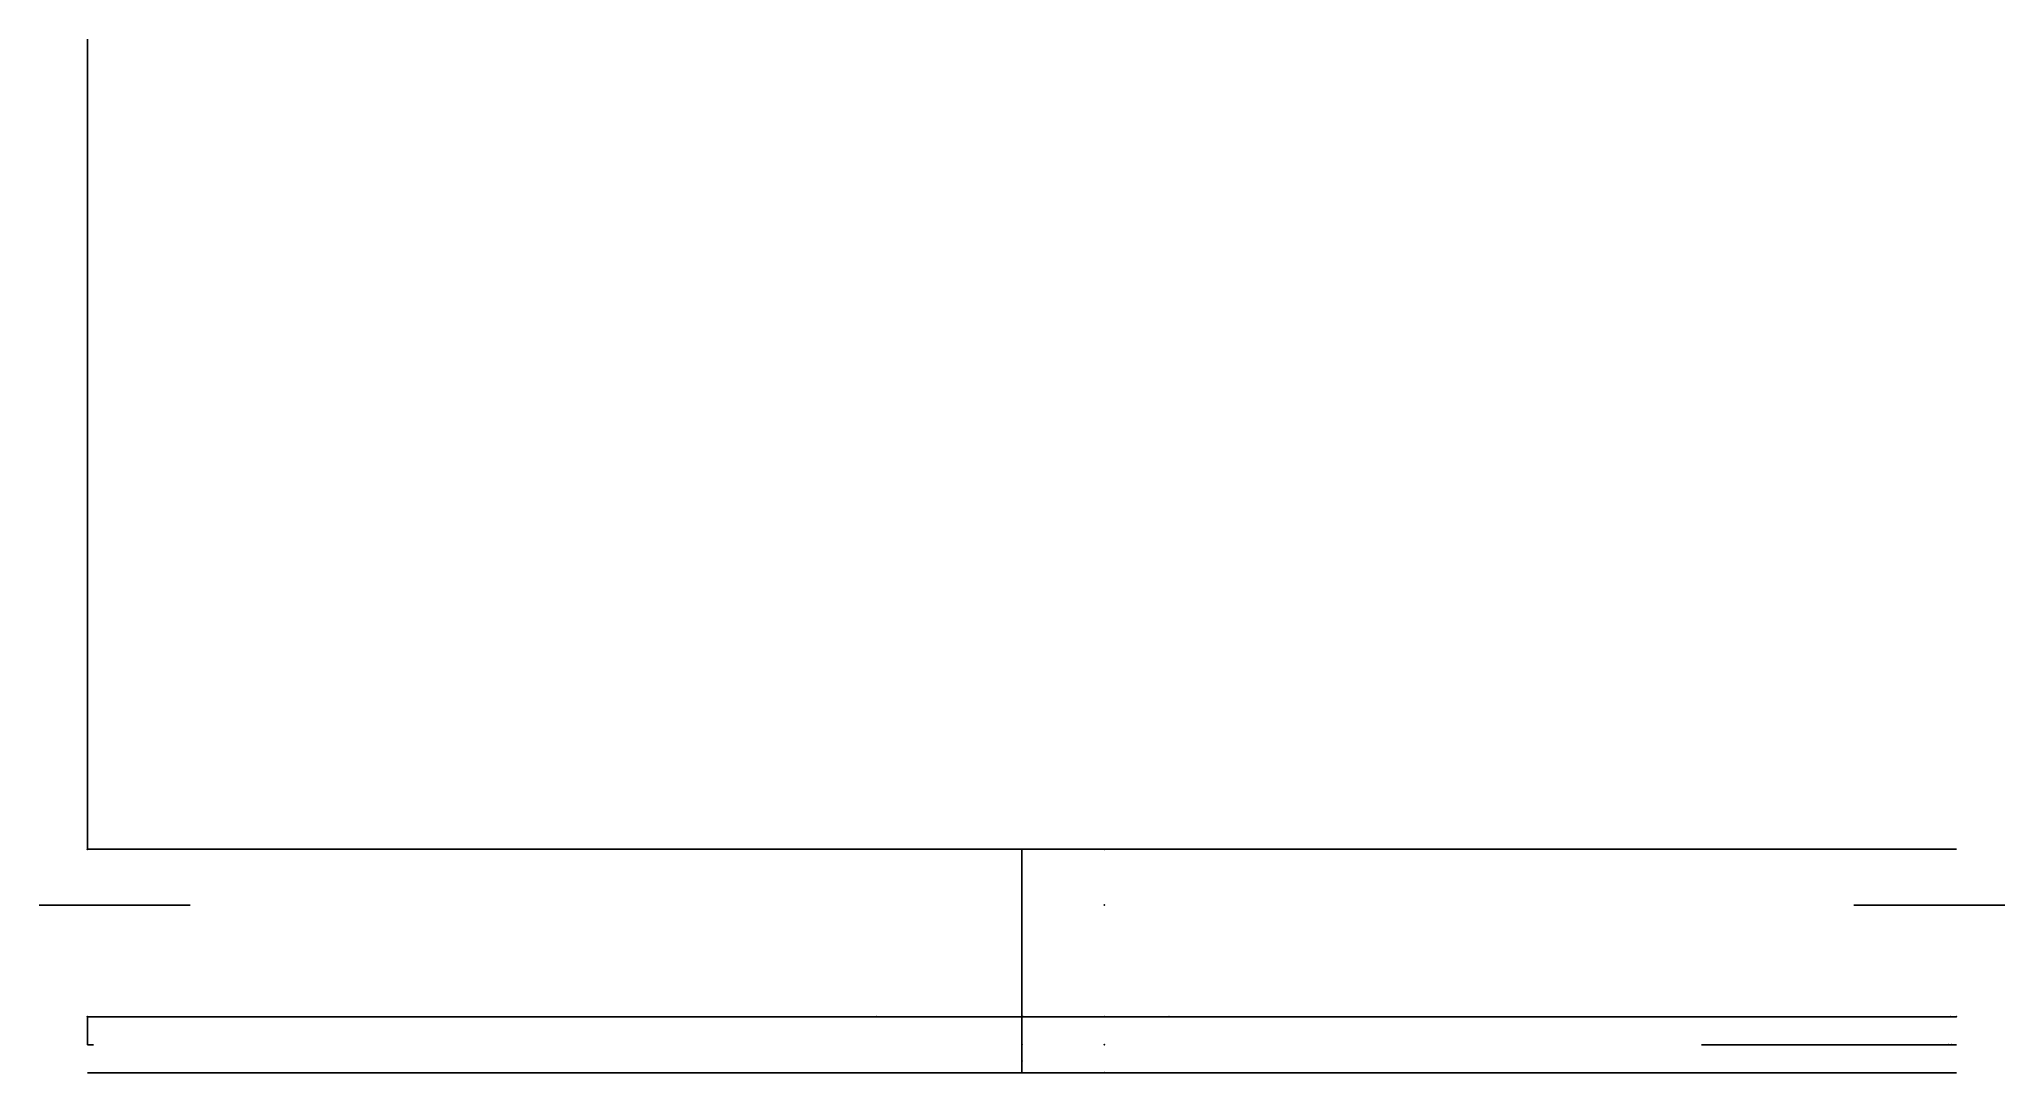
# Model space of a CAD drawing. Header units: centimetres. Extents: x -194 to 164, y -10 to 178.
import ezdxf

# ---------------------------------------------------------------- set-up
doc = ezdxf.new("R2010")
doc.units = ezdxf.units.CM
doc.header["$MEASUREMENT"] = 0
for name, color, linetype in [('Archway-final v2 v6_Sketch1', 7, 'Continuous'), ('Archway-final v2 v6_Sketch10', 7, 'Continuous'), ('Archway-final v2 v6_Sketch11', 7, 'Continuous'), ('Archway-final v2 v6_Sketch13', 7, 'Continuous'), ('Archway-final v2 v6_Sketch15', 7, 'Continuous'), ('Archway-final v2 v6_Sketch16', 7, 'Continuous'), ('Archway-final v2 v6_Sketch17', 7, 'Continuous'), ('Archway-final v2 v6_Sketch18', 7, 'Continuous'), ('Archway-final v2 v6_Sketch2', 7, 'Continuous'), ('Archway-final v2 v6_Sketch3', 7, 'Continuous'), ('Archway-final v2 v6_Sketch8', 7, 'Continuous'), ('Archway-final v2 v6_Sketch9', 7, 'Continuous')]:
    doc.layers.add(name, color=color, linetype=linetype)

msp = doc.modelspace()

# ---------------------------------------------------------------- linework, layer by layer
at = {"layer": 'Archway-final v2 v6_Sketch1'}
for p, q in [((-184.93, 0, 63.67), (155.03, 0, 63.67)), ((-184.93, 0, 22.15), (-184.93, 0, 85.58)), ((-184.93, 0, -23.47), (-184.93, 0, 62.57)), ((-184.93, 0, 85.58), (155.03, 0, 85.58)), ((-184.93, 0, 63.04), (-138.42, 0, 63.04)), ((-183.96, 0, 22.02), (-184.93, 0, 21.39)), ((-166.23, 0, -5.3), (-183.96, 0, 22.02)), ((-165.7, 0, -4.95), (-183.43, 0, 22.37)), ((-138.42, 0, 44.44), (-138.42, 0, 63.04)), ((-138.4, 0, 43.78), (-127.25, 0, 12.18)), ((-137.8, 0, 43.99), (-126.64, 0, 12.37)), ((-137.78, 0, 44.67), (-137.78, 0, 63.04)), ((-137.78, 0, 63.04), (-89.53, 0, 63.04)), ((-83.41, 0, 22.25), (-89.53, 0, 56.47)), ((-89.53, 0, 57.11), (-89.53, 0, 63.04)), ((-82.78, 0, 22.35), (-88.9, 0, 56.58)), ((-88.9, 0, 57.23), (-88.9, 0, 63.04)), ((-88.9, 0, 63.04), (-41.36, 0, 63.04)), ((-41.35, 0, 62.88), (-41.36, 0, 63.04)), ((-39.35, 0, 26.84), (-41.31, 0, 62.24)), ((-38.72, 0, 26.87), (-40.68, 0, 62.28)), ((9.08, 0, 26.86), (11.12, 0, 62.26)), ((9.71, 0, 26.82), (11.76, 0, 62.22)), ((11.79, 0, 62.86), (11.8, 0, 63.04)), ((11.8, 0, 63.04), (59.26, 0, 63.04)), ((52.94, 0, 22.35), (59.26, 0, 56.54)), ((53.56, 0, 22.24), (59.89, 0, 56.42)), ((59.26, 0, 57.18), (59.26, 0, 63.04)), ((59.89, 0, 63.04), (108.01, 0, 63.04)), ((59.89, 0, 57.07), (59.89, 0, 63.04)), ((96.85, 0, 12.34), (108.03, 0, 43.95)), ((97.46, 0, 12.14), (108.63, 0, 43.74)), ((108.01, 0, 44.62), (108.01, 0, 63.04)), ((108.65, 0, 63.04), (155.03, 0, 63.04)), ((108.65, 0, 44.4), (108.65, 0, 63.04)), ((135.83, 0, -4.97), (153.57, 0, 22.34)), ((136.36, 0, -5.31), (154.1, 0, 22)), ((155.03, 0, 22.15), (155.03, 0, 85.58)), ((155.03, 0, -23.47), (155.03, 0, 21.38))]:
    msp.add_line(p, q, dxfattribs=at)
at = {"layer": 'Archway-final v2 v6_Sketch1', "extrusion": (0, 1, 0)}
for major_axis, ratio, start_param, end_param in [((173.99, 0), 0.372263, 3.356689, 3.658216), ((209.55, 0), 0.478788, 3.778362, 4.082395), ((173.99, 0), 0.372263, 3.664376, 4.010768), ((209.55, 0), 0.478788, 4.085932, 4.348513), ((173.99, 0), 0.372263, 4.015322, 4.307951), ((209.55, 0), 0.478788, 4.351702, 4.586232), ((173.99, 0), 0.372263, 4.31187, 4.571653), ((209.55, 0), 0.478788, 4.58928, 4.837116), ((173.99, 0), 0.372263, 4.575333, 4.850922), ((173.99, 0), 0.372263, 4.854603, 5.410231), ((209.55, 0), 0.478788, 4.840165, 5.07439), ((209.55, 0), 0.478788, 5.07758, 5.339551), ((173.99, 0), 0.372263, 5.414788, 5.760702), ((209.55, 0), 0.478788, 5.34309, 5.646698), ((173.99, 0), 0.372263, 5.766863, 6.068089), ((209.55, 0), 0.478788, 5.650984, 5.658538)]:
    msp.add_ellipse((-14.95, 0, -37.29), major_axis=major_axis, ratio=ratio, start_param=start_param, end_param=end_param, dxfattribs=at)
at = {"layer": 'Archway-final v2 v6_Sketch1'}
for points, knots in [([(-184.93, 0, 22.15), (-176.43, 0, 27.75), (-166.73, 0, 32.93), (-156.04, 0, 37.58), (-150.43, 0, 40.02), (-144.54, 0, 42.31), (-138.42, 0, 44.44)], [-2.5140961, -2.5140961, -2.5140961, -2.5140961, -2.3078279, -2.3078279, -2.3078279, -2.1996666, -2.1996666, -2.1996666, -2.1996666]), ([(-137.78, 0, 44.67), (-131.68, 0, 46.77), (-125.34, 0, 48.73), (-118.8, 0, 50.51), (-109.42, 0, 53.07), (-99.62, 0, 55.28), (-89.53, 0, 57.11)], [-2.1959331, -2.1959331, -2.1959331, -2.1959331, -2.0884277, -2.0884277, -2.0884277, -1.9341197, -1.9341197, -1.9341197, -1.9341197]), ([(-88.9, 0, 57.23), (-84.3, 0, 58.06), (-79.65, 0, 58.81), (-74.94, 0, 59.48), (-63.96, 0, 61.05), (-52.71, 0, 62.18), (-41.35, 0, 62.88)], [-1.9308851, -1.9308851, -1.9308851, -1.9308851, -1.8607117, -1.8607117, -1.8607117, -1.6969379, -1.6969379, -1.6969379, -1.6969379]), ([(11.79, 0, 62.86), (15.49, 0, 62.63), (19.18, 0, 62.35), (22.85, 0, 62.03), (35.26, 0, 60.94), (47.46, 0, 59.32), (59.26, 0, 57.18)], [-1.4430316, -1.4430316, -1.4430316, -1.4430316, -1.389694, -1.389694, -1.389694, -1.2093977, -1.2093977, -1.2093977, -1.2093977]), ([(59.89, 0, 57.07), (62.68, 0, 56.56), (65.44, 0, 56.02), (68.17, 0, 55.46), (82.21, 0, 52.56), (95.59, 0, 48.92), (108, 0, 44.63), (108, 0, 44.63), (108.01, 0, 44.63), (108.01, 0, 44.62)], [-1.2061617, -1.2061617, -1.2061617, -1.2061617, -1.1636118, -1.1636118, -1.1636118, -0.9450393, -0.9450393, -0.9450393, -0.9449612, -0.9449612, -0.9449612, -0.9449612]), ([(108.65, 0, 44.4), (120.33, 0, 40.33), (131.13, 0, 35.67), (140.83, 0, 30.54), (145.87, 0, 27.86), (150.62, 0, 25.06), (155.03, 0, 22.15)], [-0.9412258, -0.9412258, -0.9412258, -0.9412258, -0.7347928, -0.7347928, -0.7347928, -0.6274966, -0.6274966, -0.6274966, -0.6274966])]:
    msp.add_open_spline(points, degree=3, knots=knots, dxfattribs=at)
msp.add_point((0, 0), dxfattribs=at)
at = {"layer": 'Archway-final v2 v6_Sketch10'}
for p, q in [((-184.93, 20.32, -23.47), (-193.69, 20.32, -18.32)), ((-184.93, 20.32, -23.47), (-184.93, 20.32, -2.02)), ((-171.76, 20.32, 3.22), (-166.23, 20.32, -5.3)), ((136.36, 20.32, -5.31), (141.9, 20.32, 3.21)), ((163.8, 20.32, -18.32), (155.03, 20.32, -23.47)), ((155.03, 20.32, -2.02), (155.03, 20.32, -23.47))]:
    msp.add_line(p, q, dxfattribs=at)
for points, knots in [([(-171.76, 20.32, 3.22), (-173.78, 20.32, 1.9), (-175.71, 20.32, 0.54), (-177.54, 20.32, -0.85), (-180.99, 20.32, -3.5), (-184.11, 20.32, -6.28), (-186.84, 20.32, -9.22), (-188.19, 20.32, -10.68), (-189.45, 20.32, -12.17), (-190.6, 20.32, -13.7), (-191.73, 20.32, -15.2), (-192.76, 20.32, -16.74), (-193.69, 20.32, -18.32)], [2.624582, 2.624582, 2.624582, 2.624582, 2.6883077, 2.6883077, 2.6883077, 2.8088565, 2.8088565, 2.8088565, 2.8683946, 2.8683946, 2.8683946, 2.9264959, 2.9264959, 2.9264959, 2.9264959]), ([(-166.23, 20.32, -5.3), (-170.34, 20.32, -7.99), (-173.93, 20.32, -10.79), (-176.96, 20.32, -13.67), (-180.3, 20.32, -16.85), (-182.97, 20.32, -20.13), (-184.93, 20.32, -23.47)], [2.6249696, 2.6249696, 2.6249696, 2.6249696, 2.7683477, 2.7683477, 2.7683477, 2.9264959, 2.9264959, 2.9264959, 2.9264959]), ([(136.36, 20.32, -5.31), (140.46, 20.32, -8), (144.04, 20.32, -10.8), (147.06, 20.32, -13.67), (150.41, 20.32, -16.85), (153.08, 20.32, -20.13), (155.03, 20.32, -23.47)], [2.6252707, 2.6252707, 2.6252707, 2.6252707, 2.7683477, 2.7683477, 2.7683477, 2.9264959, 2.9264959, 2.9264959, 2.9264959]), ([(141.9, 20.32, 3.21), (143.91, 20.32, 1.89), (145.82, 20.32, 0.54), (147.64, 20.32, -0.85), (151.1, 20.32, -3.5), (154.21, 20.32, -6.28), (156.95, 20.32, -9.22), (158.3, 20.32, -10.68), (159.55, 20.32, -12.17), (160.71, 20.32, -13.7), (161.84, 20.32, -15.2), (162.87, 20.32, -16.74), (163.8, 20.32, -18.32)], [2.6248843, 2.6248843, 2.6248843, 2.6248843, 2.6883077, 2.6883077, 2.6883077, 2.8088565, 2.8088565, 2.8088565, 2.8683946, 2.8683946, 2.8683946, 2.9264959, 2.9264959, 2.9264959, 2.9264959])]:
    msp.add_open_spline(points, degree=3, knots=knots, dxfattribs=at)
msp.add_point((0, 20.32), dxfattribs=at)
at = {"layer": 'Archway-final v2 v6_Sketch11'}
for p, q in [((-14.95, 0, 63.04), (-14.95, 0, 84.95)), ((-14.95, 0, 63.04), (-14.95, -5.08, 63.04)), ((-14.95, 0, 63.04), (-14.95, -5.08, 63.04)), ((-14.95, 0, 22.15), (-14.95, 0, 85.58)), ((-14.95, 0, 84.95), (-14.95, -10.16, 84.95)), ((-14.95, -5.08, 63.04), (-14.95, -5.08, 77.01)), ((-14.95, -5.08, 77.01), (-14.95, -6.35, 77.01)), ((-14.95, -6.35, 77.01), (-14.95, -6.35, 78.91)), ((-14.95, -6.35, 78.91), (-14.95, -6.99, 78.91)), ((-14.95, -9.14, 82.72), (-14.95, -6.99, 78.91)), ((-14.95, -8.19, 80.89), (-14.95, -8.06, 80.82)), ((-14.95, -10.16, 82.72), (-14.95, -9.14, 82.72)), ((-14.95, -10.16, 84.95), (-14.95, -10.16, 82.72))]:
    msp.add_line(p, q, dxfattribs=at)
at = {"layer": 'Archway-final v2 v6_Sketch11', "extrusion": (1, 0, 0)}
for centre, start, end in [((-9.01, 79.02, -14.95), 356.9382, 62.1394), ((-7.11, 82.62, -14.95), 176.9382, 238.1308)]:
    msp.add_arc(centre, 2.03, start, end, dxfattribs=at)
at = {"layer": 'Archway-final v2 v6_Sketch11'}
for p in [(-14.95, 0, 63.04), (-14.95, -5.08, -1.04), (-14.95, -5.08, 63.04), (-14.95, -8.06, 80.82)]:
    msp.add_point(p, dxfattribs=at)
at = {"layer": 'Archway-final v2 v6_Sketch13'}
for p, q in [((-184.93, 0, 85.58), (155.03, 0, 85.58)), ((155.03, 0, 63.04), (-184.93, 0, 63.04)), ((155.03, 0, 63.04), (-184.93, 0, 63.04)), ((-184.93, 0, 63.04), (-184.93, 0, 63.67)), ((-184.93, 0, 22.15), (-184.93, 0, 85.58)), ((-184.93, 0, 84.95), (155.03, 0, 84.95)), ((-184.93, 0, 63.67), (155.03, 0, 63.67)), ((-184.93, 0, 63.04), (-184.93, 0, 84.95)), ((-184.93, 0, 63.67), (155.03, 0, 63.67)), ((-93.8, 0, 63.04), (-93.17, 0, 63.04)), ((-93.17, 0, 84.95), (-93.8, 0, 84.95)), ((-93.8, 0, 84.95), (-93.8, 0, 63.04)), ((-93.49, 0, 84.95), (-93.49, 0, 63.04)), ((-93.17, 0, 84.95), (-93.17, 0, 63.04)), ((59.89, 0, 63.04), (108.01, 0, 63.04)), ((63.28, 0, 84.95), (63.28, 0, 63.04)), ((63.28, 0, 63.04), (63.91, 0, 63.04)), ((63.28, 0, 84.95), (63.91, 0, 84.95)), ((63.59, 0, 84.95), (63.59, 0, 63.04)), ((63.91, 0, 84.95), (63.91, 0, 63.04)), ((155.03, 0, 63.67), (155.03, 0, 63.04)), ((155.03, 0, 84.95), (155.03, 0, 63.04)), ((155.03, 0, 22.15), (155.03, 0, 85.58))]:
    msp.add_line(p, q, dxfattribs=at)
msp.add_point((0, 0), dxfattribs=at)
at = {"layer": 'Archway-final v2 v6_Sketch15'}
for p, q in [((-184.93, 30.48, -23.47), (-184.93, 177.8, -23.47)), ((-184.93, 177.8, 22.25), (-184.93, 30.48, 22.25)), ((-184.93, 177.8, -23.47), (-184.93, 177.8, 22.25)), ((-184.93, 30.48, 22.25), (-184.93, 30.48, -23.47)), ((-184.93, -5.08, 63.04), (-184.93, 0, 63.04)), ((-184.93, 0, 63.04), (-184.93, 0, 22.15)), ((-184.93, 0, 22.15), (-184.93, -5.08, 22.15)), ((-184.93, -5.08, 22.15), (-184.93, -5.08, 63.04))]:
    msp.add_line(p, q, dxfattribs=at)
for p in [(-184.93, 30.48, -23.47), (-184.93, 0, 0)]:
    msp.add_point(p, dxfattribs=at)
at = {"layer": 'Archway-final v2 v6_Sketch16'}
for p, q in [((-184.93, -5.08, 23.43), (-184.93, -5.08, 22.15)), ((-183.81, -5.08, 22.88), (-184.93, -5.08, 24.59)), ((-184.34, -5.08, 22.53), (-184.93, -5.08, 22.15)), ((-184.93, -5.08, 23.43), (-184.93, -5.08, 24.59)), ((-184.34, -5.08, 22.53), (-183.81, -5.08, 22.88)), ((-14.95, -5.08, -27.95), (-14.95, -5.08, 25.87)), ((108.65, -5.08, 63.04), (108.65, -5.08, 44.4)), ((155.03, -5.08, 63.04), (108.65, -5.08, 63.04)), ((135.83, -5.08, -4.97), (153.57, -5.08, 22.34)), ((154.1, -5.08, 22), (136.36, -5.08, -5.31)), ((153.92, -5.08, 22.88), (155.03, -5.08, 24.59)), ((154.45, -5.08, 22.53), (153.92, -5.08, 22.88)), ((154.45, -5.08, 22.53), (155.03, -5.08, 22.15)), ((155.03, -5.08, 22.15), (155.03, -5.08, 63.04)), ((155.03, -5.08, 23.43), (155.03, -5.08, 24.59)), ((155.03, -5.08, 23.43), (155.03, -5.08, 22.15))]:
    msp.add_line(p, q, dxfattribs=at)
msp.add_open_spline([(108.65, -5.08, 44.4), (120.33, -5.08, 40.33), (131.13, -5.08, 35.67), (140.83, -5.08, 30.54), (145.87, -5.08, 27.86), (150.62, -5.08, 25.06), (155.03, -5.08, 22.15)], degree=3, knots=[-0.9412258, -0.9412258, -0.9412258, -0.9412258, -0.7347928, -0.7347928, -0.7347928, -0.6274966, -0.6274966, -0.6274966, -0.6274966], dxfattribs=at)
for p in [(0, -5.08), (153.57, -5.08, 22.34), (153.57, -5.08, 22.34), (154.1, -5.08, 22)]:
    msp.add_point(p, dxfattribs=at)
at = {"layer": 'Archway-final v2 v6_Sketch17'}
for p, q in [((-183.81, 0, 22.88), (-184.93, 0, 24.59)), ((-184.93, 0, 24.59), (-184.93, 0, 63.04)), ((-184.93, 0, 63.04), (-138.42, 0, 63.04)), ((-183.43, 0, 22.37), (-183.82, 0, 22.87)), ((-183.82, 0, 22.87), (-183.81, 0, 22.88)), ((-138.4, 0, 43.78), (-138.42, 0, 44.44)), ((-138.42, 0, 63.04), (-138.42, 0, 44.44)), ((-137.8, 0, 43.99), (-137.78, 0, 44.67)), ((-89.53, 0, 56.47), (-89.53, 0, 57.11)), ((-88.9, 0, 56.58), (-88.9, 0, 57.23)), ((-41.31, 0, 62.24), (-41.35, 0, 62.88)), ((11.76, 0, 62.22), (11.79, 0, 62.86)), ((59.26, 0, 56.54), (59.26, 0, 57.18)), ((59.89, 0, 56.42), (59.89, 0, 57.07)), ((108.03, 0, 43.95), (108.01, 0, 44.62)), ((108.63, 0, 43.74), (108.65, 0, 44.4)), ((153.57, 0, 22.34), (153.92, 0, 22.88))]:
    msp.add_line(p, q, dxfattribs=at)
at = {"layer": 'Archway-final v2 v6_Sketch17', "extrusion": (0, 1, 0)}
for start_param, end_param in [(3.778362, 4.082395), (4.085932, 4.348513), (4.351702, 4.586232), (4.840165, 5.07439), (5.07758, 5.339551), (5.34309, 5.646698)]:
    msp.add_ellipse((-14.95, 0, -37.29), major_axis=(209.55, 0), ratio=0.478788, start_param=start_param, end_param=end_param, dxfattribs=at)
at = {"layer": 'Archway-final v2 v6_Sketch17'}
for points, knots in [([(-183.82, 0, 22.87), (-175.59, 0, 28.2), (-166.27, 0, 33.13), (-156.04, 0, 37.58), (-150.43, 0, 40.02), (-144.54, 0, 42.31), (-138.42, 0, 44.44)], [-2.5051861, -2.5051861, -2.5051861, -2.5051861, -2.3078279, -2.3078279, -2.3078279, -2.1996666, -2.1996666, -2.1996666, -2.1996666]), ([(-183.82, 0, 22.87), (-175.59, 0, 28.2), (-166.27, 0, 33.13), (-156.04, 0, 37.58), (-150.43, 0, 40.02), (-144.54, 0, 42.31), (-138.42, 0, 44.44)], [-2.5051861, -2.5051861, -2.5051861, -2.5051861, -2.3078279, -2.3078279, -2.3078279, -2.1996666, -2.1996666, -2.1996666, -2.1996666]), ([(-137.78, 0, 44.67), (-131.68, 0, 46.77), (-125.34, 0, 48.73), (-118.8, 0, 50.51), (-109.42, 0, 53.07), (-99.62, 0, 55.28), (-89.53, 0, 57.11)], [-2.1959331, -2.1959331, -2.1959331, -2.1959331, -2.0884277, -2.0884277, -2.0884277, -1.9341197, -1.9341197, -1.9341197, -1.9341197]), ([(-88.9, 0, 57.23), (-84.3, 0, 58.06), (-79.65, 0, 58.81), (-74.94, 0, 59.48), (-63.96, 0, 61.05), (-52.71, 0, 62.18), (-41.35, 0, 62.88)], [-1.9308851, -1.9308851, -1.9308851, -1.9308851, -1.8607117, -1.8607117, -1.8607117, -1.6969379, -1.6969379, -1.6969379, -1.6969379]), ([(11.79, 0, 62.86), (15.49, 0, 62.63), (19.18, 0, 62.35), (22.85, 0, 62.03), (35.26, 0, 60.94), (47.46, 0, 59.32), (59.26, 0, 57.18)], [-1.4430316, -1.4430316, -1.4430316, -1.4430316, -1.389694, -1.389694, -1.389694, -1.2093977, -1.2093977, -1.2093977, -1.2093977]), ([(59.89, 0, 57.07), (62.68, 0, 56.56), (65.44, 0, 56.02), (68.17, 0, 55.46), (82.21, 0, 52.56), (95.59, 0, 48.92), (108, 0, 44.63), (108, 0, 44.63), (108.01, 0, 44.63), (108.01, 0, 44.62)], [-1.2061617, -1.2061617, -1.2061617, -1.2061617, -1.1636118, -1.1636118, -1.1636118, -0.9450393, -0.9450393, -0.9450393, -0.9449612, -0.9449612, -0.9449612, -0.9449612]), ([(108.65, 0, 44.4), (120.33, 0, 40.33), (131.13, 0, 35.67), (140.83, 0, 30.54), (145.87, 0, 27.86), (150.62, 0, 25.06), (155.03, 0, 22.15)], [-0.9412258, -0.9412258, -0.9412258, -0.9412258, -0.7347928, -0.7347928, -0.7347928, -0.6274966, -0.6274966, -0.6274966, -0.6274966])]:
    msp.add_open_spline(points, degree=3, knots=knots, dxfattribs=at)
for p in [(0, 0), (153.92, 0, 22.88)]:
    msp.add_point(p, dxfattribs=at)
at = {"layer": 'Archway-final v2 v6_Sketch18'}
for p, q in [((11.17, 0, 63.04), (-40.72, 0, 63.04)), ((-40.68, 0, 62.28), (-40.72, 0, 63.04)), ((-38.72, 0, 26.87), (-40.68, 0, 62.28)), ((-38.72, 0, 26.87), (-40.68, 0, 62.28)), ((11.12, 0, 62.26), (9.08, 0, 26.86)), ((9.08, 0, 26.86), (11.12, 0, 62.26)), ((11.12, 0, 62.26), (11.17, 0, 63.04))]:
    msp.add_line(p, q, dxfattribs=at)
at = {"layer": 'Archway-final v2 v6_Sketch18', "extrusion": (0, 1, 0)}
for major_axis, ratio, start_param, end_param in [((209.55, 0), 0.478788, 4.58928, 4.837116), ((209.55, 0), 0.478788, 4.58928, 4.837116), ((173.99, 0), 0.372263, 4.575333, 4.850922)]:
    msp.add_ellipse((-14.95, 0, -37.29), major_axis=major_axis, ratio=ratio, start_param=start_param, end_param=end_param, dxfattribs=at)
at = {"layer": 'Archway-final v2 v6_Sketch18'}
for p in [(-41.36, 0, 63.04), (0, 0), (11.8, 0, 63.04)]:
    msp.add_point(p, dxfattribs=at)
at = {"layer": 'Archway-final v2 v6_Sketch2'}
for p, q in [((-14.95, 30.48, 27.48), (-14.95, 30.48, 41.45)), ((-14.95, 30.48, 41.45), (-14.95, 20.32, 41.45)), ((-14.95, 0, 27.48), (-14.95, 30.48, 27.48)), ((-14.95, 20.32, 37.64), (-14.95, 0, 37.64)), ((-14.95, 20.32, 41.45), (-14.95, 20.32, 27.48)), ((-14.95, 0, 37.64), (-14.95, 0, 27.48)), ((-14.95, 0, 22.37), (-14.95, 0, 43.78))]:
    msp.add_line(p, q, dxfattribs=at)
for p in [(-14.95, -5.08, -1.04), (-14.95, -10.16, 27.48)]:
    msp.add_point(p, dxfattribs=at)
at = {"layer": 'Archway-final v2 v6_Sketch3', "extrusion": (0, 1, 0)}
for major_axis, start_param, end_param in [((-173.99, 0), 0.215097, 2.926496), ((173.99, 0), 3.356689, 3.658216), ((173.99, 0), 3.664376, 4.010768), ((173.99, 0), 4.015322, 4.307951), ((173.99, 0), 4.31187, 4.571653), ((173.99, 0), 4.575333, 4.850922), ((173.99, 0), 4.854603, 5.410231), ((173.99, 0), 5.414788, 5.760702), ((173.99, 0), 5.766863, 6.068089)]:
    msp.add_ellipse((-14.95, 0, -37.29), major_axis=major_axis, ratio=0.372263, start_param=start_param, end_param=end_param, dxfattribs=at)
at = {"layer": 'Archway-final v2 v6_Sketch3'}
for p in [(-184.93, 0, -23.47), (-14.78, 0, 45.34), (155.03, 0, -23.47)]:
    msp.add_point(p, dxfattribs=at)
at = {"layer": 'Archway-final v2 v6_Sketch8'}
for p, q in [((-166.23, -10.16, -5.3), (-183.96, -10.16, 22.02)), ((-183.43, -10.16, 22.37), (-165.7, -10.16, -4.95)), ((-166.23, -10.16, -5.3), (-173.84, -10.16, 6.42)), ((-173.84, -10.16, 6.42), (-173.3, -10.16, 6.77)), ((-173.3, -10.16, 6.77), (-165.7, -10.16, -4.95)), ((-165.7, -10.16, -4.95), (-166.23, -10.16, -5.3)), ((-127.25, -10.16, 12.18), (-138.4, -10.16, 43.78)), ((-137.8, -10.16, 43.99), (-126.64, -10.16, 12.37)), ((-131.9, -10.16, 25.36), (-131.3, -10.16, 25.55)), ((-127.25, -10.16, 12.18), (-131.9, -10.16, 25.36)), ((-126.64, -10.16, 12.37), (-131.3, -10.16, 25.55)), ((-126.64, -10.16, 12.37), (-127.25, -10.16, 12.18)), ((-83.41, -10.16, 22.25), (-89.53, -10.16, 56.47)), ((-88.9, -10.16, 56.58), (-82.78, -10.16, 22.35)), ((-85.87, -10.16, 36.01), (-85.24, -10.16, 36.11)), ((-83.41, -10.16, 22.25), (-85.87, -10.16, 36.01)), ((-85.24, -10.16, 36.11), (-82.78, -10.16, 22.35)), ((-82.78, -10.16, 22.35), (-83.41, -10.16, 22.25)), ((11.76, -10.16, 62.22), (9.71, -10.16, 26.83)), ((52.94, -10.16, 22.35), (59.26, -10.16, 56.54)), ((52.94, -10.16, 22.35), (59.26, -10.16, 56.54)), ((53.57, -10.16, 22.25), (52.94, -10.16, 22.35)), ((52.94, -10.16, 22.35), (55.48, -10.16, 36.09)), ((59.89, -10.16, 56.42), (53.57, -10.16, 22.25)), ((56.11, -10.16, 35.99), (53.57, -10.16, 22.25)), ((55.48, -10.16, 36.09), (56.11, -10.16, 35.99)), ((96.85, -10.16, 12.34), (108.03, -10.16, 43.95)), ((96.85, -10.16, 12.34), (97.46, -10.16, 12.15)), ((101.51, -10.16, 25.52), (96.85, -10.16, 12.34)), ((108.63, -10.16, 43.74), (97.46, -10.16, 12.15)), ((97.46, -10.16, 12.15), (102.12, -10.16, 25.33)), ((102.12, -10.16, 25.33), (101.51, -10.16, 25.52)), ((135.83, -10.16, -4.97), (153.57, -10.16, 22.34)), ((136.36, -10.16, -5.31), (135.83, -10.16, -4.97)), ((143.44, -10.16, 6.75), (135.83, -10.16, -4.97)), ((154.1, -10.16, 22), (136.36, -10.16, -5.31)), ((136.36, -10.16, -5.31), (143.97, -10.16, 6.4)), ((143.44, -10.16, 6.75), (143.97, -10.16, 6.4))]:
    msp.add_line(p, q, dxfattribs=at)
at = {"layer": 'Archway-final v2 v6_Sketch8', "extrusion": (0, -1, 0)}
for major_axis, ratio, start_param, end_param in [((173.99, 0), 0.372263, 1.711532, 1.971316), ((173.99, 0), 0.372263, 1.432263, 1.707852), ((173.99, 0), 0.372263, 1.169981, 1.428582), ((209.55, 0), 0.478788, 1.208795, 1.44302)]:
    msp.add_ellipse((-14.95, -10.16, -37.29), major_axis=major_axis, ratio=ratio, start_param=start_param, end_param=end_param, dxfattribs=at)
at = {"layer": 'Archway-final v2 v6_Sketch8'}
for points, knots in [([(-40.12, -10.16, 40.79), (-42.18, -10.16, 40.68), (-44.24, -10.16, 40.56), (-46.29, -10.16, 40.42), (-55.3, -10.16, 39.83), (-64.19, -10.16, 38.97), (-72.87, -10.16, 37.87), (-80.43, -10.16, 36.91), (-87.84, -10.16, 35.76), (-95.02, -10.16, 34.43), (-101.28, -10.16, 33.27), (-107.37, -10.16, 31.97), (-113.26, -10.16, 30.54), (-123.4, -10.16, 28.08), (-132.94, -10.16, 25.23), (-141.74, -10.16, 22.01), (-148.29, -10.16, 19.61), (-154.43, -10.16, 17.01), (-160.11, -10.16, 14.2), (-164.34, -10.16, 12.11), (-168.32, -10.16, 9.91), (-172.02, -10.16, 7.58), (-174.78, -10.16, 5.85), (-177.39, -10.16, 4.05), (-179.85, -10.16, 2.17), (-181.62, -10.16, 0.82), (-183.32, -10.16, -0.58), (-184.93, -10.16, -2.02)], [1.71174, 1.71174, 1.71174, 1.71174, 1.746545, 1.746545, 1.746545, 1.899509, 1.899509, 1.899509, 2.032644, 2.032644, 2.032644, 2.14852, 2.14852, 2.14852, 2.347794, 2.347794, 2.347794, 2.496026, 2.496026, 2.496026, 2.606288, 2.606288, 2.606288, 2.688308, 2.688308, 2.688308, 2.747628, 2.747628, 2.747628, 2.747628]), ([(-14.95, -10.16, 27.48), (-25.14, -10.16, 27.48), (-35.33, -10.16, 27.15), (-45.37, -10.16, 26.48), (-54.1, -10.16, 25.9), (-62.72, -10.16, 25.08), (-71.12, -10.16, 24.01), (-78.42, -10.16, 23.08), (-85.56, -10.16, 21.97), (-92.48, -10.16, 20.69), (-98.49, -10.16, 19.58), (-104.34, -10.16, 18.33), (-109.97, -10.16, 16.97), (-119.65, -10.16, 14.62), (-128.7, -10.16, 11.91), (-136.94, -10.16, 8.89), (-143.07, -10.16, 6.65), (-148.75, -10.16, 4.23), (-153.92, -10.16, 1.68), (-157.77, -10.16, -0.22), (-161.34, -10.16, -2.2), (-164.6, -10.16, -4.25), (-169.39, -10.16, -7.26), (-173.53, -10.16, -10.41), (-176.96, -10.16, -13.67), (-180.3, -10.16, -16.85), (-182.97, -10.16, -20.13), (-184.93, -10.16, -23.47)], [1.570796, 1.570796, 1.570796, 1.570796, 1.746545, 1.746545, 1.746545, 1.899509, 1.899509, 1.899509, 2.032644, 2.032644, 2.032644, 2.14852, 2.14852, 2.14852, 2.347794, 2.347794, 2.347794, 2.496026, 2.496026, 2.496026, 2.606288, 2.606288, 2.606288, 2.768348, 2.768348, 2.768348, 2.926496, 2.926496, 2.926496, 2.926496]), ([(-14.95, -10.16, 27.48), (-4.75, -10.16, 27.48), (5.44, -10.16, 27.15), (15.47, -10.16, 26.48), (24.21, -10.16, 25.9), (32.83, -10.16, 25.08), (41.22, -10.16, 24.01), (48.53, -10.16, 23.08), (55.67, -10.16, 21.97), (62.58, -10.16, 20.69), (68.6, -10.16, 19.58), (74.44, -10.16, 18.33), (80.07, -10.16, 16.97), (89.75, -10.16, 14.62), (98.8, -10.16, 11.91), (107.05, -10.16, 8.89), (113.17, -10.16, 6.65), (118.86, -10.16, 4.23), (124.03, -10.16, 1.68), (127.88, -10.16, -0.22), (131.44, -10.16, -2.2), (134.7, -10.16, -4.25), (139.5, -10.16, -7.26), (143.64, -10.16, -10.41), (147.06, -10.16, -13.67), (150.41, -10.16, -16.85), (153.08, -10.16, -20.13), (155.03, -10.16, -23.47)], [1.570796, 1.570796, 1.570796, 1.570796, 1.746545, 1.746545, 1.746545, 1.899509, 1.899509, 1.899509, 2.032644, 2.032644, 2.032644, 2.14852, 2.14852, 2.14852, 2.347794, 2.347794, 2.347794, 2.496026, 2.496026, 2.496026, 2.606288, 2.606288, 2.606288, 2.768348, 2.768348, 2.768348, 2.926496, 2.926496, 2.926496, 2.926496]), ([(10.52, -10.16, 40.77), (12.48, -10.16, 40.67), (14.44, -10.16, 40.55), (16.4, -10.16, 40.42), (25.4, -10.16, 39.83), (34.3, -10.16, 38.97), (42.98, -10.16, 37.87), (50.54, -10.16, 36.91), (57.94, -10.16, 35.76), (65.13, -10.16, 34.43), (71.38, -10.16, 33.27), (77.47, -10.16, 31.97), (83.37, -10.16, 30.54), (93.5, -10.16, 28.08), (103.04, -10.16, 25.23), (111.85, -10.16, 22.01), (118.4, -10.16, 19.61), (124.53, -10.16, 17.01), (130.22, -10.16, 14.2), (134.45, -10.16, 12.11), (138.42, -10.16, 9.91), (142.13, -10.16, 7.58), (144.89, -10.16, 5.85), (147.5, -10.16, 4.05), (149.96, -10.16, 2.17), (151.73, -10.16, 0.82), (153.42, -10.16, -0.58), (155.03, -10.16, -2.02)], [1.713356, 1.713356, 1.713356, 1.713356, 1.746545, 1.746545, 1.746545, 1.899509, 1.899509, 1.899509, 2.032644, 2.032644, 2.032644, 2.14852, 2.14852, 2.14852, 2.347794, 2.347794, 2.347794, 2.496026, 2.496026, 2.496026, 2.606288, 2.606288, 2.606288, 2.688308, 2.688308, 2.688308, 2.747628, 2.747628, 2.747628, 2.747628])]:
    msp.add_open_spline(points, degree=3, knots=knots, dxfattribs=at)
for points in [[(-14.95, -10.16, 41.45), (-23.15, -10.16, 41.45), (-31.36, -10.16, 41.24), (-39.49, -10.16, 40.82)], [(-14.95, -10.16, 41.45), (-6.64, -10.16, 41.45), (1.66, -10.16, 41.23), (9.88, -10.16, 40.81)]]:
    msp.add_open_spline(points, degree=3, dxfattribs=at)
msp.add_point((0, -10.16), dxfattribs=at)
at = {"layer": 'Archway-final v2 v6_Sketch9'}
for p, q in [((-184.93, 30.48, -23.47), (-184.93, 30.48, -2.02)), ((-173.84, 30.48, 6.42), (-174.27, 30.48, 7.09)), ((-174.27, 30.48, 7.09), (-173.72, 30.48, 7.4)), ((-173.84, 30.48, 6.42), (-166.23, 30.48, -5.3)), ((-173.3, 30.48, 6.77), (-173.72, 30.48, 7.4)), ((-165.7, 30.48, -4.95), (-173.3, 30.48, 6.77)), ((-166.23, 30.48, -5.3), (-166.22, 30.48, -5.29)), ((-166.23, 30.48, -5.3), (-165.83, 30.48, -5.76)), ((-165.83, 30.48, -5.76), (-165.37, 30.48, -5.45)), ((-165.7, 30.48, -4.95), (-165.37, 30.48, -5.45)), ((-131.9, 30.48, 25.36), (-132.08, 30.48, 25.88)), ((-132.08, 30.48, 25.88), (-131.53, 30.48, 26.21)), ((-131.9, 30.48, 25.36), (-127.25, 30.48, 12.18)), ((-131.3, 30.48, 25.55), (-131.53, 30.48, 26.21)), ((-126.64, 30.48, 12.37), (-131.3, 30.48, 25.55)), ((-127.25, 30.48, 12.18), (-126.93, 30.48, 11.26)), ((-126.93, 30.48, 11.26), (-126.19, 30.48, 11.59)), ((-126.64, 30.48, 12.37), (-126.19, 30.48, 11.59)), ((-85.87, 30.48, 36.01), (-85.99, 30.48, 36.68)), ((-85.99, 30.48, 36.68), (-85.38, 30.48, 36.87)), ((-85.87, 30.48, 36.01), (-83.41, 30.48, 22.26)), ((-85.24, 30.48, 36.11), (-85.38, 30.48, 36.87)), ((-82.78, 30.48, 22.35), (-85.24, 30.48, 36.11)), ((-83.41, 30.48, 22.26), (-83.3, 30.48, 21.65)), ((-83.3, 30.48, 21.65), (-82.68, 30.48, 21.78)), ((-82.86, 30.48, 22.34), (-82.78, 30.48, 22.35)), ((-82.78, 30.48, 22.35), (-82.68, 30.48, 21.78)), ((-40.12, 30.48, 40.79), (-40.18, 30.48, 41.72)), ((-40.18, 30.48, 41.72), (-39.54, 30.48, 41.72)), ((-40.12, 30.48, 40.79), (-39.35, 30.48, 26.84)), ((-39.49, 30.48, 40.82), (-39.54, 30.48, 41.72)), ((-38.72, 30.48, 26.87), (-39.49, 30.48, 40.82)), ((-39.35, 30.48, 26.84), (-39.29, 30.48, 25.75)), ((-38.66, 30.48, 25.75), (-39.29, 30.48, 25.75)), ((-38.72, 30.48, 26.87), (-38.66, 30.48, 25.75)), ((9.03, 30.48, 26.1), (9.08, 30.48, 26.86)), ((9.67, 30.48, 26.07), (9.03, 30.48, 26.1)), ((9.88, 30.48, 40.81), (9.08, 30.48, 26.86)), ((9.71, 30.48, 26.83), (9.67, 30.48, 26.07)), ((9.71, 30.48, 26.83), (10.52, 30.48, 40.77)), ((9.88, 30.48, 40.81), (9.92, 30.48, 41.35)), ((9.92, 30.48, 41.35), (10.55, 30.48, 41.35)), ((10.52, 30.48, 40.77), (10.55, 30.48, 41.35)), ((52.78, 30.48, 21.61), (53.38, 30.48, 21.23)), ((52.94, 30.48, 22.35), (52.78, 30.48, 21.61)), ((55.48, 30.48, 36.09), (52.94, 30.48, 22.35)), ((52.94, 30.48, 22.35), (53.01, 30.48, 22.33)), ((53.57, 30.48, 22.25), (53.38, 30.48, 21.23)), ((53.57, 30.48, 22.25), (56.11, 30.48, 35.99)), ((55.48, 30.48, 36.09), (55.63, 30.48, 36.89)), ((55.63, 30.48, 36.89), (56.28, 30.48, 36.89)), ((56.11, 30.48, 35.99), (56.28, 30.48, 36.89)), ((96.53, 30.48, 11.41), (97.13, 30.48, 11.21)), ((96.85, 30.48, 12.34), (96.53, 30.48, 11.41)), ((101.51, 30.48, 25.52), (96.85, 30.48, 12.34)), ((97.46, 30.48, 12.15), (97.13, 30.48, 11.21)), ((97.46, 30.48, 12.15), (102.12, 30.48, 25.33)), ((97.46, 30.48, 12.15), (102.12, 30.48, 25.33)), ((101.51, 30.48, 25.52), (101.81, 30.48, 26.37)), ((101.81, 30.48, 26.37), (102.43, 30.48, 26.2)), ((102.12, 30.48, 25.33), (102.43, 30.48, 26.2)), ((135.83, 30.48, -4.97), (135.2, 30.48, -5.94)), ((135.2, 30.48, -5.94), (135.63, 30.48, -6.43)), ((136.35, 30.48, -5.31), (135.63, 30.48, -6.43)), ((143.44, 30.48, 6.75), (135.83, 30.48, -4.97)), ((136.35, 30.48, -5.31), (136.36, 30.48, -5.31)), ((136.36, 30.48, -5.31), (143.97, 30.48, 6.4)), ((143.44, 30.48, 6.75), (144.09, 30.48, 7.74)), ((143.97, 30.48, 6.4), (144.62, 30.48, 7.4)), ((144.09, 30.48, 7.74), (144.62, 30.48, 7.4)), ((155.03, 30.48, -2.02), (155.03, 30.48, -23.47))]:
    msp.add_line(p, q, dxfattribs=at)
at = {"layer": 'Archway-final v2 v6_Sketch9', "extrusion": (0, 1, 0)}
msp.add_ellipse((-14.95, 30.48, -37.29), major_axis=(173.99, 0), ratio=0.372263, start_param=4.575333, end_param=4.850922, dxfattribs=at)
at = {"layer": 'Archway-final v2 v6_Sketch9'}
for points, knots in [([(-166.22, 30.48, -5.29), (-170.33, 30.48, -7.99), (-173.92, 30.48, -10.79), (-176.96, 30.48, -13.67), (-180.3, 30.48, -16.85), (-182.97, 30.48, -20.13), (-184.93, 30.48, -23.47)], [2.624872, 2.624872, 2.624872, 2.624872, 2.7683477, 2.7683477, 2.7683477, 2.9264959, 2.9264959, 2.9264959, 2.9264959]), ([(-173.84, 30.48, 6.42), (-175.93, 30.48, 5.05), (-177.94, 30.48, 3.63), (-179.85, 30.48, 2.17), (-181.62, 30.48, 0.82), (-183.32, 30.48, -0.58), (-184.93, 30.48, -2.02)], [2.6244519, 2.6244519, 2.6244519, 2.6244519, 2.6883077, 2.6883077, 2.6883077, 2.7476279, 2.7476279, 2.7476279, 2.7476279]), ([(-131.9, 30.48, 25.36), (-135.27, 30.48, 24.29), (-138.55, 30.48, 23.18), (-141.74, 30.48, 22.01), (-148.29, 30.48, 19.61), (-154.43, 30.48, 17.01), (-160.11, 30.48, 14.2), (-164.34, 30.48, 12.11), (-168.32, 30.48, 9.91), (-172.02, 30.48, 7.58), (-172.45, 30.48, 7.31), (-172.88, 30.48, 7.04), (-173.3, 30.48, 6.77)], [2.2756931, 2.2756931, 2.2756931, 2.2756931, 2.3477944, 2.3477944, 2.3477944, 2.4960256, 2.4960256, 2.4960256, 2.6062882, 2.6062882, 2.6062882, 2.6190671, 2.6190671, 2.6190671, 2.6190671]), ([(-127.25, 30.48, 12.18), (-134.68, 30.48, 9.85), (-142.12, 30.48, 7.11), (-154.85, 30.48, 1.36), (-160.49, 30.48, -1.58), (-165.7, 30.48, -4.95)], [-43.176508, -43.176508, -43.176508, -43.176508, -19.900002, -19.900002, -1.346743, -1.346743, -1.346743, -1.346743]), ([(-85.87, 30.48, 36.01), (-88.96, 30.48, 35.51), (-92.01, 30.48, 34.99), (-95.02, 30.48, 34.43), (-101.28, 30.48, 33.27), (-107.37, 30.48, 31.97), (-113.26, 30.48, 30.54), (-119.51, 30.48, 29.03), (-125.53, 30.48, 27.36), (-131.3, 30.48, 25.55)], [1.9767976, 1.9767976, 1.9767976, 1.9767976, 2.0326444, 2.0326444, 2.0326444, 2.1485203, 2.1485203, 2.1485203, 2.2713805, 2.2713805, 2.2713805, 2.2713805]), ([(-126.64, 30.48, 12.37), (-119.38, 30.48, 14.64), (-111.94, 30.48, 16.58), (-97.53, 30.48, 19.8), (-90.47, 30.48, 21.13), (-83.41, 30.48, 22.26)], [0, 0, 0, 0, 22.829524, 22.829524, 44.196687, 44.196687, 44.196687, 44.196687]), ([(-40.12, 30.48, 40.79), (-42.18, 30.48, 40.68), (-44.24, 30.48, 40.56), (-46.29, 30.48, 40.42), (-55.3, 30.48, 39.83), (-64.19, 30.48, 38.97), (-72.87, 30.48, 37.87), (-77.05, 30.48, 37.34), (-81.17, 30.48, 36.75), (-85.24, 30.48, 36.11)], [1.7117395, 1.7117395, 1.7117395, 1.7117395, 1.7465446, 1.7465446, 1.7465446, 1.8995094, 1.8995094, 1.8995094, 1.9730168, 1.9730168, 1.9730168, 1.9730168]), ([(-39.35, 30.48, 26.84), (-41.36, 30.48, 26.73), (-43.37, 30.48, 26.61), (-45.37, 30.48, 26.48), (-54.1, 30.48, 25.9), (-62.72, 30.48, 25.08), (-71.12, 30.48, 24.01), (-75.08, 30.48, 23.51), (-79, 30.48, 22.95), (-82.86, 30.48, 22.34)], [1.7115321, 1.7115321, 1.7115321, 1.7115321, 1.7465446, 1.7465446, 1.7465446, 1.8995094, 1.8995094, 1.8995094, 1.9717828, 1.9717828, 1.9717828, 1.9717828]), ([(9.71, 30.48, 26.83), (11.64, 30.48, 26.72), (13.56, 30.48, 26.61), (15.47, 30.48, 26.48), (24.21, 30.48, 25.9), (32.83, 30.48, 25.08), (41.22, 30.48, 24.01), (45.21, 30.48, 23.51), (49.14, 30.48, 22.95), (53.01, 30.48, 22.33)], [1.7130104, 1.7130104, 1.7130104, 1.7130104, 1.7465446, 1.7465446, 1.7465446, 1.8995094, 1.8995094, 1.8995094, 1.9720781, 1.9720781, 1.9720781, 1.9720781]), ([(10.52, 30.48, 40.77), (12.48, 30.48, 40.67), (14.44, 30.48, 40.55), (16.4, 30.48, 40.42), (25.4, 30.48, 39.83), (34.3, 30.48, 38.97), (42.98, 30.48, 37.87), (47.2, 30.48, 37.33), (51.37, 30.48, 36.74), (55.48, 30.48, 36.09)], [1.713356, 1.713356, 1.713356, 1.713356, 1.7465446, 1.7465446, 1.7465446, 1.8995094, 1.8995094, 1.8995094, 1.9738138, 1.9738138, 1.9738138, 1.9738138]), ([(96.85, 30.48, 12.34), (89.58, 30.48, 14.61), (82.13, 30.48, 16.56), (67.71, 30.48, 19.79), (60.64, 30.48, 21.12), (53.57, 30.48, 22.25)], [-47.652364, -47.652364, -47.652364, -47.652364, -24.737995, -24.737995, -3.282528, -3.282528, -3.282528, -3.282528]), ([(56.11, 30.48, 35.99), (59.15, 30.48, 35.5), (62.16, 30.48, 34.98), (65.13, 30.48, 34.43), (71.38, 30.48, 33.27), (77.47, 30.48, 31.97), (83.37, 30.48, 30.54), (89.66, 30.48, 29.02), (95.72, 30.48, 27.34), (101.51, 30.48, 25.52)], [1.977596, 1.977596, 1.977596, 1.977596, 2.0326444, 2.0326444, 2.0326444, 2.1485203, 2.1485203, 2.1485203, 2.272167, 2.272167, 2.272167, 2.272167]), ([(97.46, 30.48, 12.15), (104.87, 30.48, 9.81), (112.3, 30.48, 7.08), (125, 30.48, 1.34), (130.63, 30.48, -1.6), (135.83, 30.48, -4.97)], [0, 0, 0, 0, 23.315144, 23.315144, 41.899945, 41.899945, 41.899945, 41.899945]), ([(102.12, 30.48, 25.33), (105.45, 30.48, 24.27), (108.7, 30.48, 23.16), (111.85, 30.48, 22.01), (118.4, 30.48, 19.61), (124.53, 30.48, 17.01), (130.22, 30.48, 14.2), (134.45, 30.48, 12.11), (138.42, 30.48, 9.91), (142.13, 30.48, 7.58), (142.57, 30.48, 7.3), (143.01, 30.48, 7.03), (143.44, 30.48, 6.75)], [2.2764815, 2.2764815, 2.2764815, 2.2764815, 2.3477944, 2.3477944, 2.3477944, 2.4960256, 2.4960256, 2.4960256, 2.6062882, 2.6062882, 2.6062882, 2.6193687, 2.6193687, 2.6193687, 2.6193687]), ([(136.35, 30.48, -5.31), (140.45, 30.48, -8), (144.04, 30.48, -10.79), (147.06, 30.48, -13.67), (150.41, 30.48, -16.85), (153.08, 30.48, -20.13), (155.03, 30.48, -23.47)], [2.6251704, 2.6251704, 2.6251704, 2.6251704, 2.7683477, 2.7683477, 2.7683477, 2.9264959, 2.9264959, 2.9264959, 2.9264959]), ([(143.97, 30.48, 6.4), (146.06, 30.48, 5.03), (148.05, 30.48, 3.63), (149.96, 30.48, 2.17), (151.73, 30.48, 0.82), (153.42, 30.48, -0.58), (155.03, 30.48, -2.02)], [2.6247546, 2.6247546, 2.6247546, 2.6247546, 2.6883077, 2.6883077, 2.6883077, 2.7476279, 2.7476279, 2.7476279, 2.7476279])]:
    msp.add_open_spline(points, degree=3, knots=knots, dxfattribs=at)
for points in [[(-14.95, 30.48, 41.45), (-23.15, 30.48, 41.45), (-31.36, 30.48, 41.24), (-39.49, 30.48, 40.82)], [(-14.95, 30.48, 41.45), (-6.64, 30.48, 41.45), (1.66, 30.48, 41.23), (9.88, 30.48, 40.81)]]:
    msp.add_open_spline(points, degree=3, dxfattribs=at)
msp.add_point((0, 30.48), dxfattribs=at)

doc.saveas('drawing.dxf')
